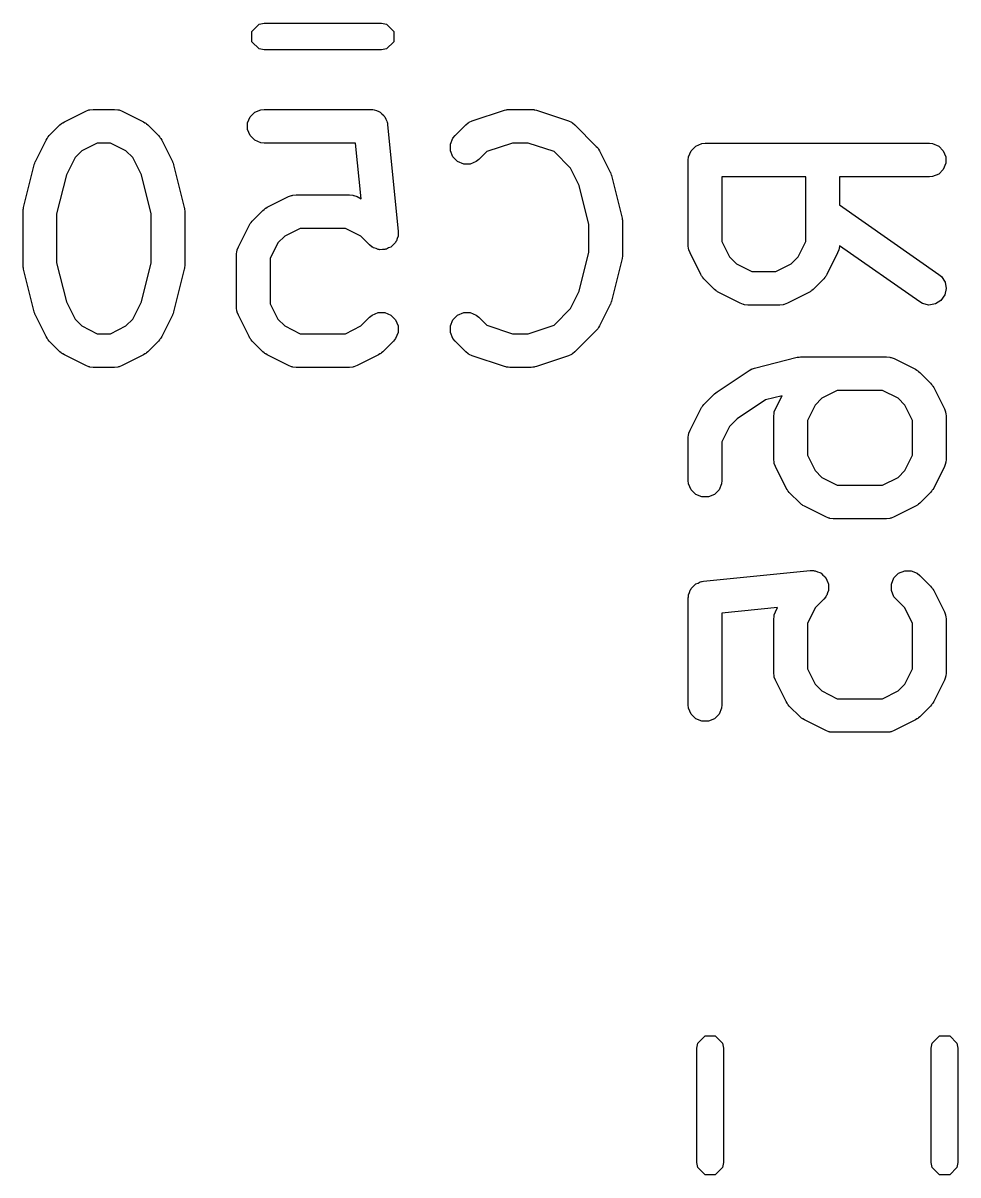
# Model space of a CAD drawing. Header units: inches. Extents: x 1.47 to 5.17, y -6.85 to -1.2.
# Drawn here: x 3.2643 to 3.4284, y -2.9453 to -2.7431 of the extents above; entities that cross this region are included whole.
import ezdxf

# ---------------------------------------------------------------- set-up
doc = ezdxf.new("R2010")
doc.units = ezdxf.units.IN
doc.header["$MEASUREMENT"] = 0
doc.layers.add('B.Silkscreen', color=31, linetype='CONTINUOUS', true_color=0xe8b2a7)

msp = doc.modelspace()

# ---------------------------------------------------------------- linework, layer by layer
at = {"layer": 'B.Silkscreen', "linetype": 'CONTINUOUS'}
for p, q in [((3.30446, -2.74457), (3.30574, -2.74329)), ((3.30574, -2.74329), (3.30664, -2.74311)), ((3.30664, -2.74311), (3.32721, -2.74311)), ((3.32721, -2.74311), (3.32812, -2.74329)), ((3.32812, -2.74329), (3.3294, -2.74457)), ((3.30446, -2.74638), (3.30446, -2.74457)), ((3.3294, -2.74457), (3.3294, -2.74638)), ((3.30574, -2.74765), (3.30446, -2.74638)), ((3.3294, -2.74638), (3.32812, -2.74765)), ((3.30664, -2.74783), (3.30574, -2.74765)), ((3.32721, -2.74783), (3.30664, -2.74783)), ((3.32812, -2.74765), (3.32721, -2.74783)), ((3.27155, -2.76045), (3.2753, -2.75857)), ((3.2753, -2.75857), (3.27584, -2.75837)), ((3.27584, -2.75837), (3.27595, -2.75836)), ((3.27595, -2.75836), (3.27605, -2.75832)), ((3.27605, -2.75832), (3.27662, -2.75826)), ((3.27662, -2.75826), (3.28037, -2.75826)), ((3.28037, -2.75826), (3.28095, -2.75832)), ((3.28095, -2.75832), (3.28105, -2.75836)), ((3.28105, -2.75836), (3.28115, -2.75837)), ((3.28115, -2.75837), (3.28169, -2.75857)), ((3.28169, -2.75857), (3.28544, -2.76045)), ((3.30372, -2.76064), (3.30416, -2.75957)), ((3.30416, -2.75957), (3.30498, -2.75876)), ((3.30498, -2.75876), (3.30604, -2.75832)), ((3.30604, -2.75832), (3.30662, -2.75826)), ((3.30662, -2.75826), (3.32537, -2.75826)), ((3.32537, -2.75826), (3.32558, -2.75828)), ((3.32558, -2.75828), (3.32565, -2.75827)), ((3.32565, -2.75827), (3.32572, -2.7583)), ((3.32572, -2.7583), (3.32594, -2.75832)), ((3.32594, -2.75832), (3.32634, -2.75848)), ((3.32634, -2.75848), (3.32675, -2.75861)), ((3.32675, -2.75861), (3.32687, -2.7587)), ((3.32687, -2.7587), (3.32701, -2.75876)), ((3.32701, -2.75876), (3.32731, -2.75906)), ((3.32731, -2.75906), (3.32765, -2.75934)), ((3.32765, -2.75934), (3.32772, -2.75947)), ((3.32772, -2.75947), (3.32782, -2.75957)), ((3.32782, -2.75957), (3.32799, -2.75997)), ((3.34318, -2.76029), (3.3488, -2.75841)), ((3.3488, -2.75841), (3.34909, -2.75835)), ((3.34909, -2.75835), (3.34916, -2.75832)), ((3.34916, -2.75832), (3.34927, -2.75831)), ((3.34927, -2.75831), (3.34937, -2.75828)), ((3.34937, -2.75828), (3.34945, -2.75829)), ((3.34945, -2.75829), (3.34974, -2.75826)), ((3.34974, -2.75826), (3.35349, -2.75826)), ((3.35349, -2.75826), (3.35378, -2.75829)), ((3.35378, -2.75829), (3.35386, -2.75828)), ((3.35386, -2.75828), (3.35396, -2.75831)), ((3.35396, -2.75831), (3.35406, -2.75832)), ((3.35406, -2.75832), (3.35414, -2.75835)), ((3.35414, -2.75835), (3.35442, -2.75841)), ((3.35442, -2.75841), (3.36005, -2.76029)), ((3.26891, -2.76287), (3.27078, -2.761)), ((3.27078, -2.761), (3.27101, -2.76081)), ((3.27101, -2.76081), (3.27106, -2.76076)), ((3.27106, -2.76076), (3.27115, -2.7607)), ((3.27115, -2.7607), (3.27123, -2.76063)), ((3.27123, -2.76063), (3.2713, -2.7606)), ((3.2713, -2.7606), (3.27155, -2.76045)), ((3.28544, -2.76045), (3.28569, -2.7606)), ((3.28569, -2.7606), (3.28576, -2.76063)), ((3.28576, -2.76063), (3.28584, -2.7607)), ((3.28584, -2.7607), (3.28593, -2.76076)), ((3.28593, -2.76076), (3.28598, -2.76081)), ((3.28598, -2.76081), (3.28621, -2.761)), ((3.28621, -2.761), (3.28808, -2.76287)), ((3.30372, -2.76179), (3.30372, -2.76064)), ((3.32799, -2.75997), (3.32819, -2.76035)), ((3.32819, -2.76035), (3.32823, -2.76057)), ((3.32823, -2.76057), (3.32826, -2.76064)), ((3.32826, -2.76064), (3.32826, -2.76071)), ((3.32826, -2.76071), (3.3283, -2.76092)), ((3.3283, -2.76092), (3.33018, -2.77967)), ((3.34015, -2.76287), (3.34203, -2.761)), ((3.34203, -2.761), (3.34247, -2.76063)), ((3.34247, -2.76063), (3.34257, -2.76059)), ((3.34257, -2.76059), (3.34265, -2.76052)), ((3.34265, -2.76052), (3.34318, -2.76029)), ((3.36005, -2.76029), (3.36057, -2.76052)), ((3.36057, -2.76052), (3.36065, -2.76059)), ((3.36065, -2.76059), (3.36075, -2.76063)), ((3.36075, -2.76063), (3.3612, -2.761)), ((3.3612, -2.761), (3.36495, -2.76475)), ((3.26648, -2.76739), (3.26836, -2.76364)), ((3.26836, -2.76364), (3.26851, -2.76339)), ((3.26851, -2.76339), (3.26854, -2.76332)), ((3.26854, -2.76332), (3.26861, -2.76324)), ((3.26861, -2.76324), (3.26866, -2.76315)), ((3.26866, -2.76315), (3.26872, -2.7631)), ((3.26872, -2.7631), (3.26891, -2.76287)), ((3.28808, -2.76287), (3.28827, -2.7631)), ((3.28827, -2.7631), (3.28833, -2.76315)), ((3.28833, -2.76315), (3.28838, -2.76324)), ((3.28838, -2.76324), (3.28845, -2.76332)), ((3.28845, -2.76332), (3.28848, -2.76339)), ((3.28848, -2.76339), (3.28864, -2.76364)), ((3.28864, -2.76364), (3.29051, -2.76739)), ((3.30416, -2.76285), (3.30372, -2.76179)), ((3.30498, -2.76367), (3.30416, -2.76285)), ((3.30604, -2.76411), (3.30498, -2.76367)), ((3.33934, -2.76439), (3.33978, -2.76332)), ((3.33978, -2.76332), (3.34015, -2.76287)), ((3.27462, -2.76551), (3.27342, -2.76671)), ((3.27732, -2.76417), (3.27462, -2.76551)), ((3.27967, -2.76417), (3.27732, -2.76417)), ((3.28237, -2.76551), (3.27967, -2.76417)), ((3.28357, -2.76671), (3.28237, -2.76551)), ((3.30662, -2.76417), (3.30604, -2.76411)), ((3.32269, -2.76417), (3.30662, -2.76417)), ((3.32367, -2.77394), (3.32269, -2.76417)), ((3.33934, -2.76554), (3.33934, -2.76439)), ((3.33978, -2.7666), (3.33934, -2.76554)), ((3.34571, -2.76567), (3.34433, -2.76705)), ((3.35022, -2.76417), (3.34571, -2.76567)), ((3.35301, -2.76417), (3.35022, -2.76417)), ((3.35752, -2.76567), (3.35301, -2.76417)), ((3.36043, -2.76859), (3.35752, -2.76567)), ((3.36495, -2.76475), (3.36513, -2.76498)), ((3.36513, -2.76498), (3.36519, -2.76503)), ((3.36519, -2.76503), (3.36525, -2.76512)), ((3.36525, -2.76512), (3.36532, -2.7652)), ((3.36532, -2.7652), (3.36535, -2.76527)), ((3.36535, -2.76527), (3.3655, -2.76552)), ((3.3655, -2.76552), (3.36738, -2.76927)), ((3.38115, -2.76658), (3.38159, -2.76551)), ((3.38159, -2.76551), (3.38241, -2.7647)), ((3.38241, -2.7647), (3.38347, -2.76426)), ((3.38347, -2.76426), (3.38405, -2.7642)), ((3.38405, -2.7642), (3.42342, -2.7642)), ((3.42342, -2.7642), (3.42399, -2.76426)), ((3.42399, -2.76426), (3.42506, -2.7647)), ((3.42506, -2.7647), (3.42587, -2.76551)), ((3.42587, -2.76551), (3.42631, -2.76658)), ((3.26627, -2.76793), (3.26637, -2.76769)), ((3.26637, -2.76769), (3.26645, -2.76745)), ((3.26645, -2.76745), (3.26647, -2.76743)), ((3.26647, -2.76743), (3.26648, -2.76739)), ((3.27342, -2.76671), (3.27191, -2.76974)), ((3.28508, -2.76974), (3.28357, -2.76671)), ((3.29051, -2.76739), (3.29053, -2.76743)), ((3.29053, -2.76743), (3.29054, -2.76745)), ((3.29054, -2.76745), (3.29063, -2.76769)), ((3.29063, -2.76769), (3.29072, -2.76793)), ((3.3406, -2.76742), (3.33978, -2.7666)), ((3.34166, -2.76786), (3.3406, -2.76742)), ((3.34388, -2.76742), (3.34281, -2.76786)), ((3.34433, -2.76705), (3.34388, -2.76742)), ((3.3811, -2.76715), (3.38115, -2.76658)), ((3.3811, -2.78215), (3.3811, -2.76715)), ((3.42631, -2.76658), (3.42631, -2.76773)), ((3.26438, -2.7755), (3.26626, -2.768)), ((3.26626, -2.768), (3.26627, -2.76795)), ((3.26627, -2.76795), (3.26627, -2.76793)), ((3.27191, -2.76974), (3.2702, -2.77657)), ((3.28679, -2.77657), (3.28508, -2.76974)), ((3.29072, -2.76793), (3.29072, -2.76795)), ((3.29072, -2.76795), (3.29073, -2.768)), ((3.29073, -2.768), (3.29261, -2.7755)), ((3.34281, -2.76786), (3.34166, -2.76786)), ((3.36195, -2.77162), (3.36043, -2.76859)), ((3.36738, -2.76927), (3.36739, -2.76931)), ((3.36739, -2.76931), (3.36741, -2.76933)), ((3.36741, -2.76933), (3.36749, -2.76957)), ((3.36749, -2.76957), (3.36758, -2.76981)), ((3.42506, -2.76961), (3.42399, -2.77005)), ((3.42587, -2.76879), (3.42506, -2.76961)), ((3.42631, -2.76773), (3.42587, -2.76879)), ((3.36366, -2.77845), (3.36195, -2.77162)), ((3.36758, -2.76981), (3.36759, -2.76983)), ((3.36759, -2.76983), (3.3676, -2.76987)), ((3.3676, -2.76987), (3.36947, -2.77737)), ((3.40172, -2.77011), (3.387, -2.77011)), ((3.387, -2.77011), (3.387, -2.78146)), ((3.40172, -2.78146), (3.40172, -2.77011)), ((3.42342, -2.77011), (3.40762, -2.77011)), ((3.40762, -2.77011), (3.40762, -2.77499)), ((3.42399, -2.77005), (3.42342, -2.77011)), ((3.30717, -2.77545), (3.31092, -2.77357)), ((3.31092, -2.77357), (3.31146, -2.77336)), ((3.31146, -2.77336), (3.31157, -2.77336)), ((3.31157, -2.77336), (3.31167, -2.77332)), ((3.31167, -2.77332), (3.31224, -2.77326)), ((3.31224, -2.77326), (3.32162, -2.77326)), ((3.32162, -2.77326), (3.32219, -2.77332)), ((3.32219, -2.77332), (3.32229, -2.77336)), ((3.32229, -2.77336), (3.3224, -2.77336)), ((3.3224, -2.77336), (3.32294, -2.77357)), ((3.32294, -2.77357), (3.32367, -2.77394)), ((3.26433, -2.77585), (3.26435, -2.77564)), ((3.26435, -2.77564), (3.26437, -2.7756)), ((3.26437, -2.7756), (3.26438, -2.7755)), ((3.29261, -2.7755), (3.29262, -2.7756)), ((3.29262, -2.7756), (3.29264, -2.77564)), ((3.29264, -2.77564), (3.29266, -2.77585)), ((3.3064, -2.776), (3.30663, -2.77581)), ((3.30663, -2.77581), (3.30668, -2.77575)), ((3.30668, -2.77575), (3.30677, -2.7757)), ((3.30677, -2.7757), (3.30685, -2.77563)), ((3.30685, -2.77563), (3.30692, -2.7756)), ((3.30692, -2.7756), (3.30717, -2.77545)), ((3.40762, -2.77499), (3.42511, -2.78723)), ((3.2643, -2.77607), (3.26433, -2.77585)), ((3.2643, -2.77611), (3.2643, -2.77607)), ((3.2643, -2.77621), (3.2643, -2.77611)), ((3.2643, -2.78559), (3.2643, -2.77621)), ((3.2702, -2.77657), (3.2702, -2.78522)), ((3.28679, -2.78522), (3.28679, -2.77657)), ((3.29266, -2.77585), (3.29269, -2.77607)), ((3.29269, -2.77607), (3.29269, -2.77611)), ((3.29269, -2.77611), (3.2927, -2.77621)), ((3.2927, -2.77621), (3.2927, -2.78559)), ((3.30453, -2.77787), (3.3064, -2.776)), ((3.36947, -2.77737), (3.36949, -2.77747)), ((3.36949, -2.77747), (3.36951, -2.77751)), ((3.36951, -2.77751), (3.36953, -2.77773)), ((3.36953, -2.77773), (3.36956, -2.77794)), ((3.3021, -2.78239), (3.30398, -2.77864)), ((3.30398, -2.77864), (3.30413, -2.77839)), ((3.30413, -2.77839), (3.30416, -2.77832)), ((3.30416, -2.77832), (3.30423, -2.77824)), ((3.30423, -2.77824), (3.30429, -2.77815)), ((3.30429, -2.77815), (3.30434, -2.7781)), ((3.30434, -2.7781), (3.30453, -2.77787)), ((3.31294, -2.77916), (3.31024, -2.78051)), ((3.32092, -2.77916), (3.31294, -2.77916)), ((3.32362, -2.78051), (3.32092, -2.77916)), ((3.33018, -2.77967), (3.33018, -2.78025)), ((3.36366, -2.78335), (3.36366, -2.77845)), ((3.36956, -2.77794), (3.36955, -2.77799)), ((3.36955, -2.77799), (3.36956, -2.77809)), ((3.36956, -2.77809), (3.36956, -2.78371)), ((3.30904, -2.78171), (3.3077, -2.78441)), ((3.31024, -2.78051), (3.30904, -2.78171)), ((3.32515, -2.78205), (3.32362, -2.78051)), ((3.3297, -2.7816), (3.32939, -2.78191)), ((3.32975, -2.78146), (3.3297, -2.7816)), ((3.32985, -2.78135), (3.32975, -2.78146)), ((3.32997, -2.78094), (3.32985, -2.78135)), ((3.33014, -2.78054), (3.32997, -2.78094)), ((3.33018, -2.78025), (3.33014, -2.78039)), ((3.33014, -2.78039), (3.33014, -2.78054)), ((3.387, -2.78146), (3.38835, -2.78415)), ((3.40037, -2.78415), (3.40172, -2.78146)), ((3.30179, -2.78371), (3.30185, -2.78313)), ((3.30179, -2.79308), (3.30179, -2.78371)), ((3.30185, -2.78313), (3.30189, -2.78304)), ((3.30189, -2.78304), (3.3019, -2.78293)), ((3.3019, -2.78293), (3.3021, -2.78239)), ((3.3256, -2.78242), (3.32515, -2.78205)), ((3.32574, -2.78247), (3.3256, -2.78242)), ((3.32585, -2.78257), (3.32574, -2.78247)), ((3.32627, -2.78269), (3.32585, -2.78257)), ((3.32666, -2.78286), (3.32627, -2.78269)), ((3.32681, -2.78286), (3.32666, -2.78286)), ((3.32696, -2.7829), (3.32681, -2.78286)), ((3.32738, -2.78286), (3.32696, -2.7829)), ((3.32782, -2.78286), (3.32738, -2.78286)), ((3.32795, -2.7828), (3.32782, -2.78286)), ((3.3281, -2.78279), (3.32795, -2.7828)), ((3.32848, -2.78258), (3.3281, -2.78279)), ((3.32888, -2.78242), (3.32848, -2.78258)), ((3.32899, -2.78231), (3.32888, -2.78242)), ((3.32912, -2.78224), (3.32899, -2.78231)), ((3.32939, -2.78191), (3.32912, -2.78224)), ((3.36195, -2.79018), (3.36366, -2.78335)), ((3.36956, -2.78385), (3.36953, -2.78407)), ((3.36956, -2.78371), (3.36955, -2.78381)), ((3.36955, -2.78381), (3.36956, -2.78385)), ((3.38115, -2.78273), (3.3811, -2.78215)), ((3.38119, -2.78283), (3.38115, -2.78273)), ((3.3812, -2.78293), (3.38119, -2.78283)), ((3.38141, -2.78347), (3.3812, -2.78293)), ((3.38328, -2.78722), (3.38141, -2.78347)), ((3.40731, -2.78347), (3.40544, -2.78722)), ((3.40752, -2.78293), (3.40731, -2.78347)), ((3.40753, -2.78283), (3.40752, -2.78293)), ((3.40757, -2.78273), (3.40753, -2.78283)), ((3.40762, -2.7822), (3.40757, -2.78273)), ((3.42172, -2.79207), (3.40762, -2.7822)), ((3.2643, -2.78569), (3.2643, -2.78559)), ((3.2643, -2.78573), (3.2643, -2.78569)), ((3.26433, -2.78594), (3.2643, -2.78573)), ((3.2702, -2.78522), (3.27191, -2.79205)), ((3.28508, -2.79205), (3.28679, -2.78522)), ((3.29269, -2.78573), (3.29266, -2.78594)), ((3.2927, -2.78559), (3.29269, -2.78569)), ((3.29269, -2.78569), (3.29269, -2.78573)), ((3.3077, -2.78441), (3.3077, -2.79239)), ((3.36947, -2.78443), (3.3676, -2.79193)), ((3.36949, -2.78433), (3.36947, -2.78443)), ((3.36951, -2.78429), (3.36949, -2.78433)), ((3.36953, -2.78407), (3.36951, -2.78429)), ((3.38835, -2.78415), (3.38955, -2.78535)), ((3.38955, -2.78535), (3.39224, -2.7867)), ((3.39647, -2.7867), (3.39917, -2.78535)), ((3.39917, -2.78535), (3.40037, -2.78415)), ((3.26435, -2.78616), (3.26433, -2.78594)), ((3.26437, -2.7862), (3.26435, -2.78616)), ((3.26438, -2.7863), (3.26437, -2.7862)), ((3.26626, -2.7938), (3.26438, -2.7863)), ((3.29261, -2.7863), (3.29073, -2.7938)), ((3.29262, -2.7862), (3.29261, -2.7863)), ((3.29264, -2.78616), (3.29262, -2.7862)), ((3.29266, -2.78594), (3.29264, -2.78616)), ((3.38344, -2.78747), (3.38328, -2.78722)), ((3.38347, -2.78754), (3.38344, -2.78747)), ((3.38353, -2.78762), (3.38347, -2.78754)), ((3.38359, -2.78771), (3.38353, -2.78762)), ((3.38365, -2.78776), (3.38359, -2.78771)), ((3.38383, -2.78799), (3.38365, -2.78776)), ((3.39224, -2.7867), (3.39647, -2.7867)), ((3.40507, -2.78776), (3.40488, -2.78799)), ((3.40513, -2.78771), (3.40507, -2.78776)), ((3.40518, -2.78762), (3.40513, -2.78771)), ((3.40525, -2.78754), (3.40518, -2.78762)), ((3.40528, -2.78747), (3.40525, -2.78754)), ((3.40544, -2.78722), (3.40528, -2.78747)), ((3.42511, -2.78723), (3.42555, -2.78761)), ((3.42555, -2.78761), (3.42617, -2.78858)), ((3.38571, -2.78986), (3.38383, -2.78799)), ((3.38594, -2.79005), (3.38571, -2.78986)), ((3.40301, -2.78986), (3.40278, -2.79005)), ((3.40488, -2.78799), (3.40301, -2.78986)), ((3.42637, -2.78972), (3.42612, -2.79084)), ((3.42617, -2.78858), (3.42637, -2.78972)), ((3.36043, -2.79321), (3.36195, -2.79018)), ((3.36759, -2.79197), (3.36758, -2.79199)), ((3.3676, -2.79193), (3.36759, -2.79197)), ((3.38599, -2.79011), (3.38594, -2.79005)), ((3.38608, -2.79017), (3.38599, -2.79011)), ((3.38616, -2.79023), (3.38608, -2.79017)), ((3.38623, -2.79026), (3.38616, -2.79023)), ((3.38648, -2.79042), (3.38623, -2.79026)), ((3.39023, -2.79229), (3.38648, -2.79042)), ((3.40224, -2.79042), (3.39849, -2.79229)), ((3.40249, -2.79026), (3.40224, -2.79042)), ((3.40256, -2.79023), (3.40249, -2.79026)), ((3.40264, -2.79017), (3.40256, -2.79023)), ((3.40273, -2.79011), (3.40264, -2.79017)), ((3.40278, -2.79005), (3.40273, -2.79011)), ((3.42546, -2.79178), (3.42449, -2.7924)), ((3.42612, -2.79084), (3.42546, -2.79178)), ((3.26627, -2.79384), (3.26626, -2.7938)), ((3.26627, -2.79386), (3.26627, -2.79384)), ((3.26637, -2.7941), (3.26627, -2.79386)), ((3.27191, -2.79205), (3.27342, -2.79508)), ((3.28357, -2.79508), (3.28508, -2.79205)), ((3.29072, -2.79386), (3.29063, -2.7941)), ((3.29073, -2.7938), (3.29072, -2.79384)), ((3.29072, -2.79384), (3.29072, -2.79386)), ((3.30185, -2.79366), (3.30179, -2.79308)), ((3.30189, -2.79376), (3.30185, -2.79366)), ((3.3019, -2.79386), (3.30189, -2.79376)), ((3.3021, -2.7944), (3.3019, -2.79386)), ((3.3077, -2.79239), (3.30904, -2.79508)), ((3.3256, -2.79438), (3.32666, -2.79394)), ((3.32666, -2.79394), (3.32782, -2.79394)), ((3.32782, -2.79394), (3.32888, -2.79438)), ((3.3406, -2.79438), (3.34166, -2.79394)), ((3.34166, -2.79394), (3.34281, -2.79394)), ((3.34281, -2.79394), (3.34388, -2.79438)), ((3.35752, -2.79613), (3.36043, -2.79321)), ((3.36738, -2.79253), (3.3655, -2.79628)), ((3.36739, -2.79249), (3.36738, -2.79253)), ((3.36741, -2.79247), (3.36739, -2.79249)), ((3.36749, -2.79223), (3.36741, -2.79247)), ((3.36758, -2.79199), (3.36749, -2.79223)), ((3.39077, -2.7925), (3.39023, -2.79229)), ((3.39087, -2.79251), (3.39077, -2.7925)), ((3.39097, -2.79255), (3.39087, -2.79251)), ((3.39155, -2.7926), (3.39097, -2.79255)), ((3.39717, -2.7926), (3.39155, -2.7926)), ((3.39775, -2.79255), (3.39717, -2.7926)), ((3.39785, -2.79251), (3.39775, -2.79255)), ((3.39795, -2.7925), (3.39785, -2.79251)), ((3.39849, -2.79229), (3.39795, -2.7925)), ((3.42223, -2.79235), (3.42172, -2.79207)), ((3.42335, -2.7926), (3.42223, -2.79235)), ((3.42449, -2.7924), (3.42335, -2.7926)), ((3.26645, -2.79435), (3.26637, -2.7941)), ((3.26647, -2.79436), (3.26645, -2.79435)), ((3.26648, -2.7944), (3.26647, -2.79436)), ((3.26836, -2.79815), (3.26648, -2.7944)), ((3.27342, -2.79508), (3.27462, -2.79628)), ((3.28237, -2.79628), (3.28357, -2.79508)), ((3.29051, -2.7944), (3.28864, -2.79815)), ((3.29053, -2.79436), (3.29051, -2.7944)), ((3.29054, -2.79435), (3.29053, -2.79436)), ((3.29063, -2.7941), (3.29054, -2.79435)), ((3.30398, -2.79815), (3.3021, -2.7944)), ((3.30904, -2.79508), (3.31024, -2.79628)), ((3.32362, -2.79628), (3.32515, -2.79475)), ((3.32515, -2.79475), (3.3256, -2.79438)), ((3.32888, -2.79438), (3.3297, -2.79519)), ((3.3297, -2.79519), (3.33014, -2.79626)), ((3.33934, -2.79626), (3.33978, -2.79519)), ((3.33978, -2.79519), (3.3406, -2.79438)), ((3.34388, -2.79438), (3.34433, -2.79475)), ((3.34433, -2.79475), (3.34571, -2.79613)), ((3.27462, -2.79628), (3.27732, -2.79763)), ((3.27732, -2.79763), (3.27967, -2.79763)), ((3.27967, -2.79763), (3.28237, -2.79628)), ((3.31024, -2.79628), (3.31294, -2.79763)), ((3.31294, -2.79763), (3.32092, -2.79763)), ((3.32092, -2.79763), (3.32362, -2.79628)), ((3.33014, -2.79741), (3.3297, -2.79847)), ((3.33014, -2.79626), (3.33014, -2.79741)), ((3.33934, -2.79741), (3.33934, -2.79626)), ((3.33978, -2.79847), (3.33934, -2.79741)), ((3.34571, -2.79613), (3.35022, -2.79763)), ((3.35022, -2.79763), (3.35301, -2.79763)), ((3.35301, -2.79763), (3.35752, -2.79613)), ((3.36495, -2.79705), (3.3612, -2.8008)), ((3.36513, -2.79682), (3.36495, -2.79705)), ((3.36519, -2.79677), (3.36513, -2.79682)), ((3.36525, -2.79668), (3.36519, -2.79677)), ((3.36532, -2.7966), (3.36525, -2.79668)), ((3.36535, -2.79653), (3.36532, -2.7966)), ((3.3655, -2.79628), (3.36535, -2.79653)), ((3.26851, -2.7984), (3.26836, -2.79815)), ((3.26854, -2.79847), (3.26851, -2.7984)), ((3.26861, -2.79856), (3.26854, -2.79847)), ((3.26866, -2.79864), (3.26861, -2.79856)), ((3.26872, -2.7987), (3.26866, -2.79864)), ((3.26891, -2.79892), (3.26872, -2.7987)), ((3.27078, -2.8008), (3.26891, -2.79892)), ((3.28808, -2.79892), (3.28621, -2.8008)), ((3.28827, -2.7987), (3.28808, -2.79892)), ((3.28833, -2.79864), (3.28827, -2.7987)), ((3.28838, -2.79856), (3.28833, -2.79864)), ((3.28845, -2.79847), (3.28838, -2.79856)), ((3.28848, -2.7984), (3.28845, -2.79847)), ((3.28864, -2.79815), (3.28848, -2.7984)), ((3.30413, -2.7984), (3.30398, -2.79815)), ((3.30416, -2.79847), (3.30413, -2.7984)), ((3.30423, -2.79856), (3.30416, -2.79847)), ((3.30429, -2.79864), (3.30423, -2.79856)), ((3.30434, -2.7987), (3.30429, -2.79864)), ((3.30453, -2.79892), (3.30434, -2.7987)), ((3.3064, -2.8008), (3.30453, -2.79892)), ((3.32933, -2.79892), (3.32745, -2.8008)), ((3.3297, -2.79847), (3.32933, -2.79892)), ((3.34015, -2.79892), (3.33978, -2.79847)), ((3.34203, -2.8008), (3.34015, -2.79892)), ((3.27101, -2.80098), (3.27078, -2.8008)), ((3.27106, -2.80104), (3.27101, -2.80098)), ((3.27115, -2.8011), (3.27106, -2.80104)), ((3.27123, -2.80116), (3.27115, -2.8011)), ((3.2713, -2.80119), (3.27123, -2.80116)), ((3.27155, -2.80135), (3.2713, -2.80119)), ((3.2753, -2.80322), (3.27155, -2.80135)), ((3.28544, -2.80135), (3.28169, -2.80322)), ((3.28569, -2.80119), (3.28544, -2.80135)), ((3.28576, -2.80116), (3.28569, -2.80119)), ((3.28584, -2.8011), (3.28576, -2.80116)), ((3.28593, -2.80104), (3.28584, -2.8011)), ((3.28598, -2.80098), (3.28593, -2.80104)), ((3.28621, -2.8008), (3.28598, -2.80098)), ((3.30663, -2.80098), (3.3064, -2.8008)), ((3.30668, -2.80104), (3.30663, -2.80098)), ((3.30677, -2.8011), (3.30668, -2.80104)), ((3.30685, -2.80116), (3.30677, -2.8011)), ((3.30692, -2.80119), (3.30685, -2.80116)), ((3.30717, -2.80135), (3.30692, -2.80119)), ((3.31092, -2.80322), (3.30717, -2.80135)), ((3.32669, -2.80135), (3.32294, -2.80322)), ((3.32693, -2.80119), (3.32669, -2.80135)), ((3.32701, -2.80116), (3.32693, -2.80119)), ((3.32709, -2.8011), (3.32701, -2.80116)), ((3.32718, -2.80104), (3.32709, -2.8011)), ((3.32723, -2.80098), (3.32718, -2.80104)), ((3.32745, -2.8008), (3.32723, -2.80098)), ((3.34247, -2.80116), (3.34203, -2.8008)), ((3.34257, -2.8012), (3.34247, -2.80116)), ((3.34265, -2.80127), (3.34257, -2.8012)), ((3.34318, -2.80151), (3.34265, -2.80127)), ((3.3488, -2.80338), (3.34318, -2.80151)), ((3.36005, -2.80151), (3.35442, -2.80338)), ((3.36057, -2.80127), (3.36005, -2.80151)), ((3.36065, -2.8012), (3.36057, -2.80127)), ((3.36075, -2.80116), (3.36065, -2.8012)), ((3.3612, -2.8008), (3.36075, -2.80116)), ((3.39271, -2.80366), (3.4002, -2.80178)), ((3.4002, -2.80178), (3.4003, -2.80177)), ((3.4003, -2.80177), (3.40034, -2.80175)), ((3.40034, -2.80175), (3.40056, -2.80173)), ((3.40056, -2.80173), (3.40078, -2.8017)), ((3.40078, -2.8017), (3.40082, -2.80171)), ((3.40082, -2.80171), (3.40092, -2.8017)), ((3.40092, -2.8017), (3.41592, -2.8017)), ((3.41592, -2.8017), (3.4165, -2.80175)), ((3.4165, -2.80175), (3.41659, -2.80179)), ((3.41659, -2.80179), (3.4167, -2.8018)), ((3.4167, -2.8018), (3.41724, -2.80201)), ((3.41724, -2.80201), (3.42099, -2.80388)), ((3.27584, -2.80343), (3.2753, -2.80322)), ((3.27595, -2.80344), (3.27584, -2.80343)), ((3.27605, -2.80348), (3.27595, -2.80344)), ((3.27662, -2.80354), (3.27605, -2.80348)), ((3.28037, -2.80354), (3.27662, -2.80354)), ((3.28095, -2.80348), (3.28037, -2.80354)), ((3.28105, -2.80344), (3.28095, -2.80348)), ((3.28115, -2.80343), (3.28105, -2.80344)), ((3.28169, -2.80322), (3.28115, -2.80343)), ((3.31146, -2.80343), (3.31092, -2.80322)), ((3.31157, -2.80344), (3.31146, -2.80343)), ((3.31167, -2.80348), (3.31157, -2.80344)), ((3.31224, -2.80354), (3.31167, -2.80348)), ((3.32162, -2.80354), (3.31224, -2.80354)), ((3.32219, -2.80348), (3.32162, -2.80354)), ((3.32229, -2.80344), (3.32219, -2.80348)), ((3.3224, -2.80343), (3.32229, -2.80344)), ((3.32294, -2.80322), (3.3224, -2.80343)), ((3.34909, -2.80345), (3.3488, -2.80338)), ((3.34916, -2.80348), (3.34909, -2.80345)), ((3.34927, -2.80349), (3.34916, -2.80348)), ((3.34937, -2.80351), (3.34927, -2.80349)), ((3.34945, -2.80351), (3.34937, -2.80351)), ((3.34974, -2.80354), (3.34945, -2.80351)), ((3.35349, -2.80354), (3.34974, -2.80354)), ((3.35378, -2.80351), (3.35349, -2.80354)), ((3.35386, -2.80351), (3.35378, -2.80351)), ((3.35396, -2.80349), (3.35386, -2.80351)), ((3.35406, -2.80348), (3.35396, -2.80349)), ((3.35414, -2.80345), (3.35406, -2.80348)), ((3.35442, -2.80338), (3.35414, -2.80345)), ((3.38616, -2.80782), (3.39178, -2.80407)), ((3.39178, -2.80407), (3.3921, -2.8039)), ((3.3921, -2.8039), (3.39216, -2.80385)), ((3.39216, -2.80385), (3.39223, -2.80383)), ((3.39223, -2.80383), (3.39229, -2.8038)), ((3.39229, -2.8038), (3.39237, -2.80378)), ((3.39237, -2.80378), (3.39271, -2.80366)), ((3.42099, -2.80388), (3.42124, -2.80404)), ((3.42124, -2.80404), (3.42131, -2.80407)), ((3.42131, -2.80407), (3.42139, -2.80414)), ((3.42139, -2.80414), (3.42148, -2.80419)), ((3.42148, -2.80419), (3.42153, -2.80425)), ((3.42153, -2.80425), (3.42176, -2.80444)), ((3.42176, -2.80444), (3.42363, -2.80631)), ((3.38571, -2.80818), (3.38594, -2.808)), ((3.38594, -2.808), (3.38616, -2.80782)), ((3.38616, -2.80782), (3.38616, -2.80782)), ((3.38616, -2.80782), (3.38616, -2.80782)), ((3.40724, -2.8076), (3.40454, -2.80895)), ((3.41522, -2.8076), (3.40724, -2.8076)), ((3.41792, -2.80895), (3.41522, -2.8076)), ((3.42363, -2.80631), (3.42382, -2.80654)), ((3.42382, -2.80654), (3.42388, -2.80659)), ((3.42388, -2.80659), (3.42393, -2.80668)), ((3.42393, -2.80668), (3.424, -2.80676)), ((3.424, -2.80676), (3.42403, -2.80683)), ((3.42403, -2.80683), (3.42418, -2.80708)), ((3.42418, -2.80708), (3.42606, -2.81083)), ((3.38365, -2.81029), (3.38383, -2.81006)), ((3.38383, -2.81006), (3.38571, -2.80819)), ((3.38571, -2.80819), (3.38571, -2.80818)), ((3.38571, -2.80818), (3.38571, -2.80818)), ((3.39463, -2.80926), (3.38968, -2.81257)), ((3.39755, -2.80854), (3.39463, -2.80926)), ((3.39641, -2.81083), (3.39755, -2.80854)), ((3.40335, -2.81015), (3.402, -2.81285)), ((3.40454, -2.80895), (3.40335, -2.81015)), ((3.41912, -2.81015), (3.41792, -2.80895)), ((3.42047, -2.81285), (3.41912, -2.81015)), ((3.38141, -2.81458), (3.38328, -2.81083)), ((3.38328, -2.81083), (3.38344, -2.81058)), ((3.38344, -2.81058), (3.38347, -2.81051)), ((3.38347, -2.81051), (3.38353, -2.81043)), ((3.38353, -2.81043), (3.38359, -2.81034)), ((3.38359, -2.81034), (3.38365, -2.81029)), ((3.39609, -2.81215), (3.39615, -2.81157)), ((3.39609, -2.81965), (3.39609, -2.81215)), ((3.39615, -2.81157), (3.39619, -2.81147)), ((3.39619, -2.81147), (3.3962, -2.81137)), ((3.3962, -2.81137), (3.39641, -2.81083)), ((3.42606, -2.81083), (3.42627, -2.81137)), ((3.42627, -2.81137), (3.42627, -2.81147)), ((3.42627, -2.81147), (3.42631, -2.81157)), ((3.42631, -2.81157), (3.42637, -2.81215)), ((3.42637, -2.81215), (3.42637, -2.81965)), ((3.38835, -2.8139), (3.387, -2.8166)), ((3.38968, -2.81257), (3.38835, -2.8139)), ((3.402, -2.81285), (3.402, -2.81895)), ((3.42047, -2.81895), (3.42047, -2.81285)), ((3.3811, -2.8159), (3.38115, -2.81532)), ((3.3811, -2.8234), (3.3811, -2.8159)), ((3.38115, -2.81532), (3.38119, -2.81522)), ((3.38119, -2.81522), (3.3812, -2.81512)), ((3.3812, -2.81512), (3.38141, -2.81458)), ((3.387, -2.8166), (3.387, -2.8234)), ((3.39615, -2.82022), (3.39609, -2.81965)), ((3.39619, -2.82032), (3.39615, -2.82022)), ((3.402, -2.81895), (3.40335, -2.82165)), ((3.41912, -2.82165), (3.42047, -2.81895)), ((3.42631, -2.82022), (3.42627, -2.82032)), ((3.42637, -2.81965), (3.42631, -2.82022)), ((3.3962, -2.82043), (3.39619, -2.82032)), ((3.39641, -2.82097), (3.3962, -2.82043)), ((3.39828, -2.82472), (3.39641, -2.82097)), ((3.40335, -2.82165), (3.40454, -2.82285)), ((3.41792, -2.82285), (3.41912, -2.82165)), ((3.42606, -2.82097), (3.42418, -2.82472)), ((3.42627, -2.82043), (3.42606, -2.82097)), ((3.42627, -2.82032), (3.42627, -2.82043)), ((3.38115, -2.82397), (3.3811, -2.8234)), ((3.38159, -2.82504), (3.38115, -2.82397)), ((3.38694, -2.82397), (3.3865, -2.82504)), ((3.387, -2.8234), (3.38694, -2.82397)), ((3.40454, -2.82285), (3.40724, -2.82419)), ((3.40724, -2.82419), (3.41522, -2.82419)), ((3.41522, -2.82419), (3.41792, -2.82285)), ((3.38241, -2.82585), (3.38159, -2.82504)), ((3.38347, -2.82629), (3.38241, -2.82585)), ((3.38462, -2.82629), (3.38347, -2.82629)), ((3.38569, -2.82585), (3.38462, -2.82629)), ((3.3865, -2.82504), (3.38569, -2.82585)), ((3.39844, -2.82497), (3.39828, -2.82472)), ((3.39847, -2.82504), (3.39844, -2.82497)), ((3.39853, -2.82512), (3.39847, -2.82504)), ((3.39859, -2.82521), (3.39853, -2.82512)), ((3.39865, -2.82526), (3.39859, -2.82521)), ((3.39883, -2.82549), (3.39865, -2.82526)), ((3.40071, -2.82736), (3.39883, -2.82549)), ((3.42363, -2.82549), (3.42176, -2.82736)), ((3.42382, -2.82526), (3.42363, -2.82549)), ((3.42388, -2.82521), (3.42382, -2.82526)), ((3.42393, -2.82512), (3.42388, -2.82521)), ((3.424, -2.82504), (3.42393, -2.82512)), ((3.42403, -2.82497), (3.424, -2.82504)), ((3.42418, -2.82472), (3.42403, -2.82497)), ((3.40093, -2.82755), (3.40071, -2.82736)), ((3.40099, -2.8276), (3.40093, -2.82755)), ((3.40107, -2.82766), (3.40099, -2.8276)), ((3.40116, -2.82773), (3.40107, -2.82766)), ((3.40123, -2.82776), (3.40116, -2.82773)), ((3.40148, -2.82791), (3.40123, -2.82776)), ((3.40522, -2.82979), (3.40148, -2.82791)), ((3.42099, -2.82791), (3.41724, -2.82979)), ((3.42124, -2.82776), (3.42099, -2.82791)), ((3.42131, -2.82773), (3.42124, -2.82776)), ((3.42139, -2.82766), (3.42131, -2.82773)), ((3.42148, -2.8276), (3.42139, -2.82766)), ((3.42153, -2.82755), (3.42148, -2.8276)), ((3.42176, -2.82736), (3.42153, -2.82755)), ((3.40577, -2.82999), (3.40522, -2.82979)), ((3.40587, -2.83), (3.40577, -2.82999)), ((3.40597, -2.83004), (3.40587, -2.83)), ((3.40655, -2.8301), (3.40597, -2.83004)), ((3.41592, -2.8301), (3.40655, -2.8301)), ((3.4165, -2.83004), (3.41592, -2.8301)), ((3.41659, -2.83), (3.4165, -2.83004)), ((3.4167, -2.82999), (3.41659, -2.83)), ((3.41724, -2.82979), (3.4167, -2.82999)), ((3.38375, -2.84108), (3.4025, -2.83921)), ((3.4025, -2.83921), (3.40308, -2.83921)), ((3.40308, -2.83921), (3.40322, -2.83925)), ((3.40322, -2.83925), (3.40337, -2.83925)), ((3.40337, -2.83925), (3.40377, -2.83941)), ((3.40377, -2.83941), (3.40418, -2.83954)), ((3.40418, -2.83954), (3.4043, -2.83963)), ((3.4043, -2.83963), (3.40444, -2.83969)), ((3.40444, -2.83969), (3.40474, -2.83999)), ((3.40474, -2.83999), (3.40508, -2.84027)), ((3.40508, -2.84027), (3.40515, -2.8404)), ((3.40515, -2.8404), (3.40525, -2.8405)), ((3.40525, -2.8405), (3.40542, -2.8409)), ((3.41677, -2.84157), (3.41721, -2.8405)), ((3.41721, -2.8405), (3.41803, -2.83969)), ((3.41803, -2.83969), (3.41909, -2.83925)), ((3.41909, -2.83925), (3.42024, -2.83925)), ((3.42024, -2.83925), (3.42131, -2.83969)), ((3.42131, -2.83969), (3.42176, -2.84006)), ((3.42176, -2.84006), (3.42363, -2.84193)), ((3.38144, -2.84263), (3.38154, -2.84252)), ((3.38154, -2.84252), (3.38159, -2.84238)), ((3.38159, -2.84238), (3.3819, -2.84207)), ((3.3819, -2.84207), (3.38217, -2.84174)), ((3.38217, -2.84174), (3.3823, -2.84167)), ((3.3823, -2.84167), (3.38241, -2.84156)), ((3.38241, -2.84156), (3.38281, -2.8414)), ((3.38281, -2.8414), (3.38319, -2.8412)), ((3.38319, -2.8412), (3.3834, -2.84115)), ((3.3834, -2.84115), (3.38347, -2.84112)), ((3.38347, -2.84112), (3.38354, -2.84112)), ((3.38354, -2.84112), (3.38375, -2.84108)), ((3.40542, -2.8409), (3.40562, -2.84128)), ((3.40562, -2.84128), (3.40563, -2.84143)), ((3.40563, -2.84143), (3.40569, -2.84157)), ((3.40569, -2.84157), (3.40569, -2.842)), ((3.40569, -2.842), (3.40573, -2.84243)), ((3.40573, -2.84243), (3.40569, -2.84257)), ((3.41677, -2.84272), (3.41677, -2.84157)), ((3.42363, -2.84193), (3.42382, -2.84216)), ((3.42382, -2.84216), (3.42388, -2.84221)), ((3.42388, -2.84221), (3.42393, -2.8423)), ((3.42393, -2.8423), (3.424, -2.84238)), ((3.424, -2.84238), (3.42403, -2.84245)), ((3.42403, -2.84245), (3.42418, -2.8427)), ((3.3811, -2.84402), (3.38112, -2.84381)), ((3.3811, -2.86277), (3.3811, -2.84402)), ((3.38111, -2.84373), (3.38113, -2.84366)), ((3.38112, -2.84381), (3.38111, -2.84373)), ((3.38113, -2.84366), (3.38115, -2.84344)), ((3.38115, -2.84344), (3.38132, -2.84304)), ((3.38132, -2.84304), (3.38144, -2.84263)), ((3.40488, -2.84423), (3.40335, -2.84577)), ((3.40525, -2.84379), (3.40488, -2.84423)), ((3.40531, -2.84365), (3.40525, -2.84379)), ((3.4054, -2.84353), (3.40531, -2.84365)), ((3.40553, -2.84312), (3.4054, -2.84353)), ((3.40569, -2.84272), (3.40553, -2.84312)), ((3.40569, -2.84257), (3.40569, -2.84272)), ((3.41721, -2.84379), (3.41677, -2.84272)), ((3.41758, -2.84423), (3.41721, -2.84379)), ((3.41912, -2.84577), (3.41758, -2.84423)), ((3.42418, -2.8427), (3.42606, -2.84645)), ((3.39677, -2.84571), (3.387, -2.84669)), ((3.3962, -2.84699), (3.39641, -2.84645)), ((3.39641, -2.84645), (3.39677, -2.84571)), ((3.40335, -2.84577), (3.402, -2.84847)), ((3.42047, -2.84847), (3.41912, -2.84577)), ((3.42606, -2.84645), (3.42627, -2.84699)), ((3.387, -2.84669), (3.387, -2.86277)), ((3.39609, -2.84777), (3.39615, -2.84719)), ((3.39609, -2.85714), (3.39609, -2.84777)), ((3.39615, -2.84719), (3.39619, -2.84709)), ((3.39619, -2.84709), (3.3962, -2.84699)), ((3.402, -2.84847), (3.402, -2.85645)), ((3.42047, -2.85645), (3.42047, -2.84847)), ((3.42627, -2.84699), (3.42627, -2.84709)), ((3.42627, -2.84709), (3.42631, -2.84719)), ((3.42631, -2.84719), (3.42637, -2.84777)), ((3.42637, -2.84777), (3.42637, -2.85714)), ((3.402, -2.85645), (3.40335, -2.85914)), ((3.41912, -2.85914), (3.42047, -2.85645)), ((3.39615, -2.85772), (3.39609, -2.85714)), ((3.39619, -2.85782), (3.39615, -2.85772)), ((3.3962, -2.85792), (3.39619, -2.85782)), ((3.39641, -2.85846), (3.3962, -2.85792)), ((3.39828, -2.86221), (3.39641, -2.85846)), ((3.42606, -2.85846), (3.42418, -2.86221)), ((3.42627, -2.85792), (3.42606, -2.85846)), ((3.42631, -2.85772), (3.42627, -2.85782)), ((3.42627, -2.85782), (3.42627, -2.85792)), ((3.42637, -2.85714), (3.42631, -2.85772)), ((3.40335, -2.85914), (3.40454, -2.86034)), ((3.40454, -2.86034), (3.40724, -2.86169)), ((3.41522, -2.86169), (3.41792, -2.86034)), ((3.41792, -2.86034), (3.41912, -2.85914)), ((3.39844, -2.86246), (3.39828, -2.86221)), ((3.39847, -2.86253), (3.39844, -2.86246)), ((3.39853, -2.86261), (3.39847, -2.86253)), ((3.39859, -2.8627), (3.39853, -2.86261)), ((3.39865, -2.86275), (3.39859, -2.8627)), ((3.40724, -2.86169), (3.41522, -2.86169)), ((3.42388, -2.8627), (3.42382, -2.86275)), ((3.42393, -2.86261), (3.42388, -2.8627)), ((3.424, -2.86253), (3.42393, -2.86261)), ((3.42403, -2.86246), (3.424, -2.86253)), ((3.42418, -2.86221), (3.42403, -2.86246)), ((3.38115, -2.86334), (3.3811, -2.86277)), ((3.38159, -2.86441), (3.38115, -2.86334)), ((3.38241, -2.86522), (3.38159, -2.86441)), ((3.3865, -2.86441), (3.38569, -2.86522)), ((3.38694, -2.86334), (3.3865, -2.86441)), ((3.387, -2.86277), (3.38694, -2.86334)), ((3.39883, -2.86298), (3.39865, -2.86275)), ((3.40071, -2.86486), (3.39883, -2.86298)), ((3.42363, -2.86298), (3.42176, -2.86486)), ((3.42382, -2.86275), (3.42363, -2.86298)), ((3.38347, -2.86566), (3.38241, -2.86522)), ((3.38462, -2.86566), (3.38347, -2.86566)), ((3.38569, -2.86522), (3.38462, -2.86566)), ((3.40093, -2.86504), (3.40071, -2.86486)), ((3.40099, -2.8651), (3.40093, -2.86504)), ((3.40107, -2.86516), (3.40099, -2.8651)), ((3.40116, -2.86522), (3.40107, -2.86516)), ((3.40123, -2.86525), (3.40116, -2.86522)), ((3.40148, -2.86541), (3.40123, -2.86525)), ((3.40522, -2.86728), (3.40148, -2.86541)), ((3.42099, -2.86541), (3.41724, -2.86728)), ((3.42124, -2.86525), (3.42099, -2.86541)), ((3.42131, -2.86522), (3.42124, -2.86525)), ((3.42139, -2.86516), (3.42131, -2.86522)), ((3.42148, -2.8651), (3.42139, -2.86516)), ((3.42153, -2.86504), (3.42148, -2.8651)), ((3.42176, -2.86486), (3.42153, -2.86504)), ((3.40577, -2.86749), (3.40522, -2.86728)), ((3.40587, -2.8675), (3.40577, -2.86749)), ((3.40597, -2.86754), (3.40587, -2.8675)), ((3.40655, -2.86759), (3.40597, -2.86754)), ((3.41592, -2.86759), (3.40655, -2.86759)), ((3.4165, -2.86754), (3.41592, -2.86759)), ((3.41659, -2.8675), (3.4165, -2.86754)), ((3.4167, -2.86749), (3.41659, -2.8675)), ((3.41724, -2.86728), (3.4167, -2.86749)), ((3.38276, -2.92214), (3.38404, -2.92086)), ((3.38404, -2.92086), (3.38584, -2.92086)), ((3.38584, -2.92086), (3.38712, -2.92214)), ((3.4239, -2.92214), (3.42518, -2.92086)), ((3.42518, -2.92086), (3.42699, -2.92086)), ((3.42699, -2.92086), (3.42827, -2.92214)), ((3.38258, -2.92304), (3.38276, -2.92214)), ((3.38258, -2.9431), (3.38258, -2.92304)), ((3.38712, -2.92214), (3.3873, -2.92304)), ((3.3873, -2.92304), (3.3873, -2.9431)), ((3.42372, -2.92304), (3.4239, -2.92214)), ((3.42372, -2.9431), (3.42372, -2.92304)), ((3.42827, -2.92214), (3.42844, -2.92304)), ((3.42844, -2.92304), (3.42844, -2.9431)), ((3.38276, -2.944), (3.38258, -2.9431)), ((3.3873, -2.9431), (3.38712, -2.944)), ((3.4239, -2.944), (3.42372, -2.9431)), ((3.42844, -2.9431), (3.42827, -2.944)), ((3.38404, -2.94528), (3.38276, -2.944)), ((3.38584, -2.94528), (3.38404, -2.94528)), ((3.38712, -2.944), (3.38584, -2.94528)), ((3.42518, -2.94528), (3.4239, -2.944)), ((3.42699, -2.94528), (3.42518, -2.94528)), ((3.42827, -2.944), (3.42699, -2.94528))]:
    msp.add_line(p, q, dxfattribs=at)

doc.saveas('drawing.dxf')
